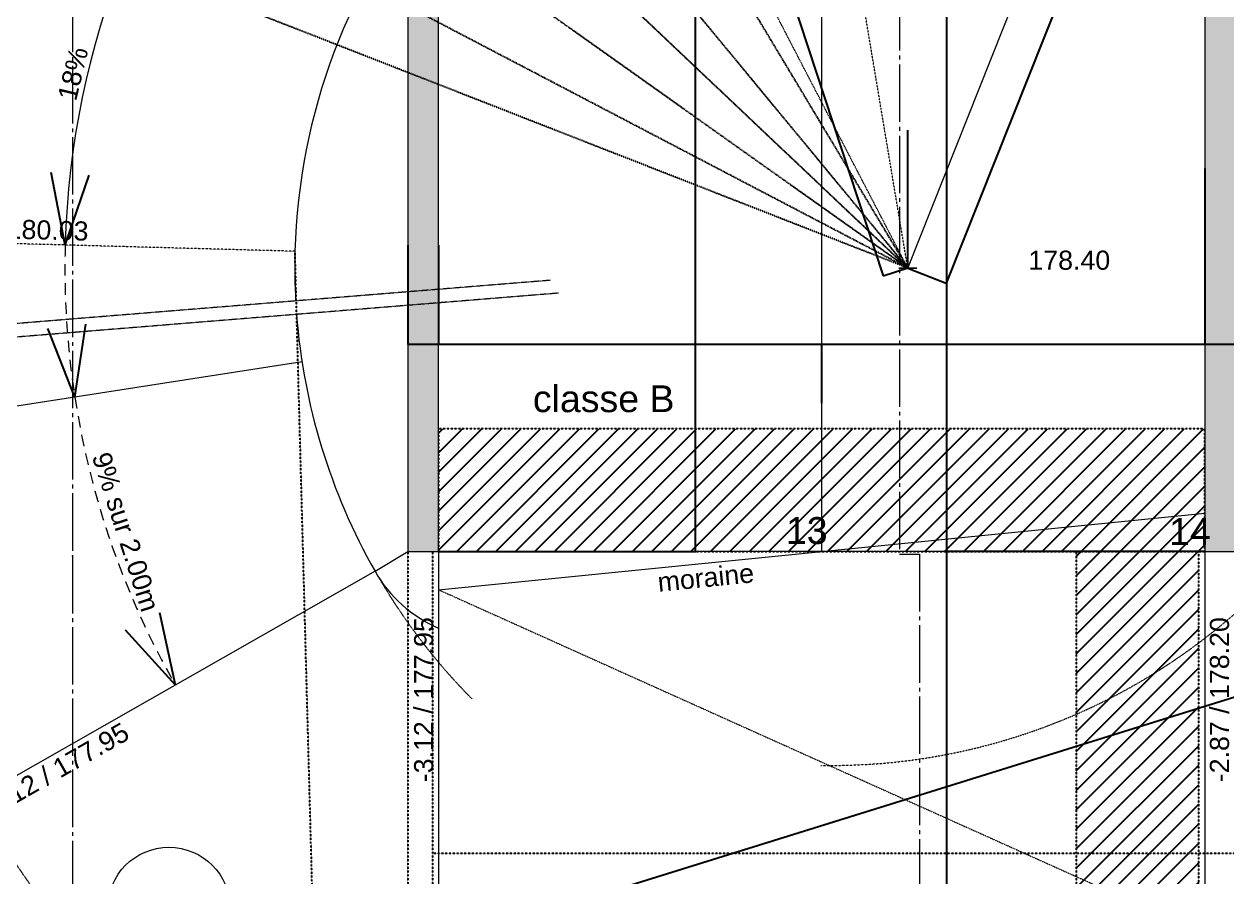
# Model space of a CAD drawing. Header units: centimetres. Extents: x 16433 to 114398, y -50094 to -12305.
# Drawn here: x 56495 to 57280, y -15117 to -14560 of the extents above; entities that cross this region are included whole.
import ezdxf

# ---------------------------------------------------------------- set-up
doc = ezdxf.new("R2010")
doc.units = ezdxf.units.CM
doc.header["$LTSCALE"] = 0.5
for name, pattern in [('Axe 15', [0.88, 0.75, -0.065, 0, -0.065]), ('Mixte 15', [0.93, 0.75, -0.065, 0.05, -0.065]), ('Pointillé 1', [0.09, 0.05, -0.04]), ('Pointillé 1_5', [0.125, 0.075, -0.05]), ('Pointillé 3', [0.25, 0.15, -0.1])]:
    doc.linetypes.add(name, pattern=pattern)
doc.layers.get('0').update_dxf_attribs({"linetype": 'CONTINUOUS'})
doc.layers.get('DEFPOINTS').update_dxf_attribs({"linetype": 'CONTINUOUS'})
for name, color, linetype in [('01_cote_gen', 4, 'CONTINUOUS'), ('01_poch_murs', 253, 'CONTINUOUS'), ('1  Hachures_coupées', 7, 'CONTINUOUS'), ('1  MURS', 7, 'CONTINUOUS'), ('6 COMPL 2D', 7, 'CONTINUOUS'), ('6 Compl 2D 2 Détails', 7, 'CONTINUOUS'), ('6 Traits de Coupes', 7, 'CONTINUOUS'), ('8  TEXTES', 7, 'CONTINUOUS'), ('9  COTATIONS', 7, 'CONTINUOUS')]:
    doc.layers.add(name, color=color, linetype=linetype)
doc.styles.get("Standard").update_dxf_attribs({"font": 'arial.ttf'})
doc.styles.add('STYLE_GENERE_3', font='')
doc.styles.get('STYLE_GENERE_3').set_extended_font_data('Arial Occidental')
doc.dimstyles.new('STYLE_GENERE__2', dxfattribs={"dimtxt": 0.1, "dimasz": 0.095, "dimexe": 0.18, "dimexo": 0, "dimgap": 0.09, "dimtad": 1, "dimtih": 1, "dimtoh": 1, "dimdec": 0, "dimlfac": 100, "dimzin": 0, "dimdsep": 46, "dimtxsty": 'STYLE_GENERE_3', "dimblk": 'ARROWHEAD_7', "dimblk1": 'ARROWHEAD_7', "dimblk2": 'ARROWHEAD_7', "dimcen": 0.09, "dimclrd": 7, "dimclre": 7, "dimclrt": 256, "dimadec": 1, "dimazin": 0, "dimtfac": 1, "dimtdec": 4, "dimtmove": 0, "dimatfit": 3, "dimfxl": 1, "dimtolj": 1, "dimtzin": 0, "dimarcsym": 0})
doc.dimstyles.new('STYLE_GENERE__4', dxfattribs={"dimtxt": 0.1, "dimasz": 0.095, "dimexe": 0.18, "dimexo": 0, "dimgap": 0.09, "dimtad": 1, "dimdec": 0, "dimlfac": 100, "dimzin": 0, "dimdsep": 46, "dimtxsty": 'STYLE_GENERE_3', "dimblk": 'ARROWHEAD_7', "dimblk1": 'ARROWHEAD_7', "dimblk2": 'ARROWHEAD_7', "dimcen": 0.09, "dimclrd": 7, "dimclre": 7, "dimclrt": 256, "dimadec": 1, "dimazin": 0, "dimtfac": 1, "dimtdec": 4, "dimtmove": 0, "dimatfit": 3, "dimfxl": 1, "dimtolj": 1, "dimtzin": 0, "dimarcsym": 0})
doc.dimstyles.new('STYLE_GENERE__5', dxfattribs={"dimtxt": 0.1, "dimasz": 0.095, "dimexe": 0.18, "dimexo": 0, "dimgap": 0.09, "dimtad": 1, "dimdec": 0, "dimlfac": 100, "dimzin": 0, "dimdsep": 46, "dimtxsty": 'STYLE_GENERE_3', "dimblk": 'ARROWHEAD_7', "dimblk1": 'ARROWHEAD_7', "dimblk2": 'ARROWHEAD_7', "dimcen": 0.09, "dimclrd": 7, "dimclre": 7, "dimclrt": 256, "dimadec": 1, "dimazin": 0, "dimtfac": 1, "dimtdec": 4, "dimtmove": 2, "dimatfit": 3, "dimfxl": 1, "dimtolj": 1, "dimtzin": 0, "dimarcsym": 0})
pattern_1 = [(45, (56251.751, -16104.815), (-6.36396, 6.36396), [])]

# ---------------------------------------------------------------- blocks, each defined once
blk = doc.blocks.new('Mur_61_2', base_point=(5.14, 12.0051))
at = {"layer": '1  Hachures_coupées', "linetype": 'Continuous', "lineweight": 0, "true_color": 0x8080c0}
blk.add_hatch(color=163, dxfattribs=at).paths.add_polyline_path([(5.14, 12.0051), (5.14, 16.0052), (4.94, 16.0985), (4.94, 12.0051)], flags=0)
at = {"layer": '1  MURS', "color": 5, "linetype": 'Continuous', "lineweight": 0}
for p, q in [((4.94, 16.0985), (4.94, 12.0051)), ((5.14, 12.0051), (5.14, 16.0052)), ((4.94, 12.0051), (5.14, 12.0051))]:
    blk.add_line(p, q, dxfattribs=at)
blk = doc.blocks.new('Mur_58_2', base_point=(10.34, 12.0052))
at = {"layer": '1  Hachures_coupées', "linetype": 'Continuous', "lineweight": 0, "true_color": 0x8080c0}
blk.add_hatch(color=163, dxfattribs=at).paths.add_polyline_path([(10.34, 12.0052), (10.34, 17.2051), (10.14, 17.0051), (10.14, 12.0052)], flags=0)
at = {"layer": '1  MURS', "color": 5, "linetype": 'Continuous', "lineweight": 0}
for p, q in [((10.34, 12.0052), (10.34, 17.2051)), ((10.14, 17.0051), (10.14, 12.0052)), ((10.14, 12.0052), (10.34, 12.0052))]:
    blk.add_line(p, q, dxfattribs=at)
blk = doc.blocks.new('Arc_175_2', base_point=(8.2015, 13.8552))
at = {"layer": '6 Compl 2D 2 Détails', "linetype": 'Continuous'}
for q in [(2.5904, 13.4614), (2.8388, 13.4892)]:
    blk.add_line((2.7665, 13.0117), q, dxfattribs=at)
at = {"layer": '6 Compl 2D 2 Détails', "color": 194, "linetype": 'Pointillé 3', "lineweight": 0, "true_color": 0x50009f}
blk.add_arc((8.2015, 13.8552), 5.5, 178.43733, 188.82153, dxfattribs=at)
blk = doc.blocks.new('Arc_176_2', base_point=(8.2015, 13.8552))
at = {"layer": '6 Compl 2D 2 Détails', "linetype": 'Continuous'}
for q in [(3.3202, 11.6047), (3.0979, 11.4902)]:
    blk.add_line((3.4226, 11.1327), q, dxfattribs=at)
at = {"layer": '6 Compl 2D 2 Détails', "color": 194, "linetype": 'Pointillé 3', "lineweight": 0, "true_color": 0x50009f}
blk.add_arc((8.2015, 13.8552), 5.5, 188.82153, 209.66948, dxfattribs=at)
blk = doc.blocks.new('Arc_96_2', base_point=(8.2015, 13.8552))
at = {"layer": '6 Compl 2D 2 Détails', "linetype": 'Continuous'}
for q in [(2.6113, 14.4792), (2.8607, 14.4618)]:
    blk.add_line((2.7035, 14.0052), q, dxfattribs=at)
at = {"layer": '6 Compl 2D 2 Détails', "color": 194, "linetype": 'Continuous', "lineweight": 0, "true_color": 0x50009f}
blk.add_arc((8.2015, 13.8552), 5.5, 99.50283, 178.43733, dxfattribs=at)
blk = doc.blocks.new('ARROWHEAD_7')
at = {"color": 0, "linetype": 'Continuous', "lineweight": 0}
for p, q in [((0, 0), (-1, 0)), ((-0.25, 0), (0.25, 0)), ((0, -0.25), (0, 0.25))]:
    blk.add_line(p, q, dxfattribs=at)
blk.add_circle((0, 0), 0.25, dxfattribs=at)
blk = doc.blocks.new('*D676')
at = {"layer": '9  COTATIONS', "color": 7, "linetype": 'Continuous', "lineweight": -2, "transparency": 16777216}
for p, q in [((56745.75, -14704.3), (56745.75, -14769.28)), ((56765.75, -14704.3), (56765.75, -14769.28)), ((56745.85, -14769.1), (56765.66, -14769.1))]:
    blk.add_line(p, q, dxfattribs=at)
at = {"layer": 'DEFPOINTS', "color": 0, "linetype": 'Continuous', "transparency": 16777216}
for p in [(56745.75, -14704.3), (56765.75, -14704.3), (56765.75, -14769.1)]:
    blk.add_point(p, dxfattribs=at)
at = {"layer": '9  COTATIONS', "color": 7, "linetype": 'Continuous', "lineweight": -2, "transparency": 16777216, "xscale": 0.095, "yscale": 0.095, "zscale": 0.095, "rotation": 180}
blk.add_blockref('ARROWHEAD_7', (56745.75, -14769.1), dxfattribs=at)
at = {"layer": '9  COTATIONS', "color": 7, "linetype": 'Continuous', "lineweight": -2, "transparency": 16777216, "xscale": 0.095, "yscale": 0.095, "zscale": 0.095}
blk.add_blockref('ARROWHEAD_7', (56765.75, -14769.1), dxfattribs=at)
at = {"layer": '9  COTATIONS', "color": 194, "linetype": 'Continuous', "true_color": 0x50009f, "transparency": 16777216, "insert": (56755.75, -14768.96), "char_height": 0.1, "attachment_point": 5, "style": 'STYLE_GENERE_3'}
blk.add_mtext('\\A1;2000', dxfattribs=at)
blk = doc.blocks.new('*D677')
at = {"layer": '9  COTATIONS', "color": 7, "linetype": 'Continuous', "lineweight": -2, "transparency": 16777216}
for p, q in [((56765.75, -14704.3), (56765.75, -14769.28)), ((56765.85, -14769.1), (57015.76, -14769.1)), ((57015.85, -14807.62), (57015.85, -14768.92))]:
    blk.add_line(p, q, dxfattribs=at)
at = {"layer": 'DEFPOINTS', "color": 0, "linetype": 'Continuous', "transparency": 16777216}
for p in [(56765.75, -14704.3), (57015.85, -14769.1), (57015.85, -14807.62)]:
    blk.add_point(p, dxfattribs=at)
at = {"layer": '9  COTATIONS', "color": 7, "linetype": 'Continuous', "lineweight": -2, "transparency": 16777216, "xscale": 0.095, "yscale": 0.095, "zscale": 0.095, "rotation": 180}
blk.add_blockref('ARROWHEAD_7', (56765.75, -14769.1), dxfattribs=at)
at = {"layer": '9  COTATIONS', "color": 7, "linetype": 'Continuous', "lineweight": -2, "transparency": 16777216, "xscale": 0.095, "yscale": 0.095, "zscale": 0.095}
blk.add_blockref('ARROWHEAD_7', (57015.85, -14769.1), dxfattribs=at)
at = {"layer": '9  COTATIONS', "color": 194, "linetype": 'Continuous', "true_color": 0x50009f, "transparency": 16777216, "insert": (56890.8, -14768.96), "char_height": 0.1, "attachment_point": 5, "style": 'STYLE_GENERE_3'}
blk.add_mtext('\\A1;25010', dxfattribs=at)
blk = doc.blocks.new('*D678')
at = {"layer": '9  COTATIONS', "color": 7, "linetype": 'Continuous', "lineweight": -2, "transparency": 16777216}
for p, q in [((57265.75, -14654.3), (57265.75, -14769.28)), ((57015.85, -14807.62), (57015.85, -14768.92)), ((57015.95, -14769.1), (57265.66, -14769.1))]:
    blk.add_line(p, q, dxfattribs=at)
at = {"layer": 'DEFPOINTS', "color": 0, "linetype": 'Continuous', "transparency": 16777216}
for p in [(57265.75, -14654.3), (57265.75, -14769.1), (57015.85, -14807.62)]:
    blk.add_point(p, dxfattribs=at)
at = {"layer": '9  COTATIONS', "color": 7, "linetype": 'Continuous', "lineweight": -2, "transparency": 16777216, "xscale": 0.095, "yscale": 0.095, "zscale": 0.095, "rotation": 180}
blk.add_blockref('ARROWHEAD_7', (57015.85, -14769.1), dxfattribs=at)
at = {"layer": '9  COTATIONS', "color": 7, "linetype": 'Continuous', "lineweight": -2, "transparency": 16777216, "xscale": 0.095, "yscale": 0.095, "zscale": 0.095}
blk.add_blockref('ARROWHEAD_7', (57265.75, -14769.1), dxfattribs=at)
at = {"layer": '9  COTATIONS', "color": 194, "linetype": 'Continuous', "true_color": 0x50009f, "transparency": 16777216, "insert": (57140.8, -14768.96), "char_height": 0.1, "attachment_point": 5, "style": 'STYLE_GENERE_3'}
blk.add_mtext('\\A1;24990', dxfattribs=at)
blk = doc.blocks.new('*D679')
at = {"layer": '9  COTATIONS', "color": 7, "linetype": 'Continuous', "lineweight": -2, "transparency": 16777216}
for p, q in [((57265.75, -14654.3), (57265.75, -14769.28)), ((57285.75, -14654.3), (57285.75, -14769.28)), ((57265.85, -14769.1), (57285.66, -14769.1))]:
    blk.add_line(p, q, dxfattribs=at)
at = {"layer": 'DEFPOINTS', "color": 0, "linetype": 'Continuous', "transparency": 16777216}
for p in [(57265.75, -14654.3), (57285.75, -14654.3), (57285.75, -14769.1)]:
    blk.add_point(p, dxfattribs=at)
at = {"layer": '9  COTATIONS', "color": 7, "linetype": 'Continuous', "lineweight": -2, "transparency": 16777216, "xscale": 0.095, "yscale": 0.095, "zscale": 0.095, "rotation": 180}
blk.add_blockref('ARROWHEAD_7', (57265.75, -14769.1), dxfattribs=at)
at = {"layer": '9  COTATIONS', "color": 7, "linetype": 'Continuous', "lineweight": -2, "transparency": 16777216, "xscale": 0.095, "yscale": 0.095, "zscale": 0.095}
blk.add_blockref('ARROWHEAD_7', (57285.75, -14769.1), dxfattribs=at)
at = {"layer": '9  COTATIONS', "color": 194, "linetype": 'Continuous', "true_color": 0x50009f, "transparency": 16777216, "insert": (57275.75, -14768.96), "char_height": 0.1, "attachment_point": 5, "style": 'STYLE_GENERE_3'}
blk.add_mtext('\\A1;2000', dxfattribs=at)
blk = doc.blocks.new('*D687')
at = {"layer": '9  COTATIONS', "color": 7, "linetype": 'Continuous', "lineweight": -2, "transparency": 16777216}
for p, q in [((57219.95, -14347.71), (57245.06, -14357.71)), ((57244.85, -14357.73), (57096.87, -14729.15)), ((57071.9, -14719.3), (57097.01, -14729.3))]:
    blk.add_line(p, q, dxfattribs=at)
at = {"layer": 'DEFPOINTS', "color": 0, "linetype": 'Continuous', "transparency": 16777216}
for p in [(57219.95, -14347.71), (57071.9, -14719.3), (57096.84, -14729.23)]:
    blk.add_point(p, dxfattribs=at)
at = {"layer": '9  COTATIONS', "color": 7, "linetype": 'Continuous', "lineweight": -2, "transparency": 16777216, "xscale": 0.095, "yscale": 0.095, "zscale": 0.095}
for p, rotation in [((57244.89, -14357.64), 68.27652571938735), ((57096.84, -14729.23), 248.2765257193873)]:
    blk.add_blockref('ARROWHEAD_7', p, dxfattribs=dict(at, rotation=rotation))
at = {"layer": '9  COTATIONS', "color": 194, "linetype": 'Continuous', "true_color": 0x50009f, "transparency": 16777216, "insert": (57170.73, -14543.39), "char_height": 0.1, "attachment_point": 5, "rotation": 68.27653, "style": 'STYLE_GENERE_3'}
blk.add_mtext('\\A1;40000', dxfattribs=at)
blk = doc.blocks.new('*D688')
at = {"layer": '9  COTATIONS', "color": 7, "linetype": 'Continuous', "lineweight": -2, "transparency": 16777216}
for p, q in [((56853.18, -14054.34), (56837.22, -14059.6)), ((57056.08, -14724.4), (56837.42, -14059.63)), ((57071.9, -14719.3), (57055.94, -14724.55))]:
    blk.add_line(p, q, dxfattribs=at)
at = {"layer": 'DEFPOINTS', "color": 0, "linetype": 'Continuous', "transparency": 16777216}
for p in [(56853.18, -14054.34), (56837.39, -14059.54), (57071.9, -14719.3)]:
    blk.add_point(p, dxfattribs=at)
at = {"layer": '9  COTATIONS', "color": 7, "linetype": 'Continuous', "lineweight": -2, "transparency": 16777216, "xscale": 0.095, "yscale": 0.095, "zscale": 0.095}
for p, rotation in [((56837.39, -14059.54), 108.207055415), ((57056.11, -14724.49), 288.207055415)]:
    blk.add_blockref('ARROWHEAD_7', p, dxfattribs=dict(at, rotation=rotation))
at = {"layer": '9  COTATIONS', "color": 194, "linetype": 'Continuous', "true_color": 0x50009f, "transparency": 16777216, "insert": (56946.88, -14391.97), "char_height": 0.1, "attachment_point": 5, "rotation": 288.20706, "style": 'STYLE_GENERE_3'}
blk.add_mtext('\\A1;70000', dxfattribs=at)
blk = doc.blocks.new('*D717')
at = {"layer": '9  COTATIONS', "color": 7, "linetype": 'Continuous', "lineweight": -2, "transparency": 16777216}
for p, q in [((57265.75, -14904.31), (57097.19, -14904.31)), ((57097.37, -15404.2), (57097.37, -14904.4)), ((57181.75, -15404.3), (57097.19, -15404.3))]:
    blk.add_line(p, q, dxfattribs=at)
at = {"layer": 'DEFPOINTS', "color": 0, "linetype": 'Continuous', "transparency": 16777216}
for p in [(57097.37, -14904.31), (57265.75, -14904.31), (57181.75, -15404.3)]:
    blk.add_point(p, dxfattribs=at)
at = {"layer": '9  COTATIONS', "color": 7, "linetype": 'Continuous', "lineweight": -2, "transparency": 16777216, "xscale": 0.095, "yscale": 0.095, "zscale": 0.095}
for p, rotation in [((57097.37, -14904.31), 90), ((57097.37, -15404.3), 270)]:
    blk.add_blockref('ARROWHEAD_7', p, dxfattribs=dict(at, rotation=rotation))
at = {"layer": '9  COTATIONS', "color": 194, "linetype": 'Continuous', "true_color": 0x50009f, "transparency": 16777216, "insert": (57097.23, -15154.3), "char_height": 0.1, "attachment_point": 5, "rotation": 90, "style": 'STYLE_GENERE_3'}
blk.add_mtext('\\A1;49999', dxfattribs=at)
blk = doc.blocks.new('*D718')
at = {"layer": '9  COTATIONS', "color": 7, "linetype": 'Continuous', "lineweight": -2, "transparency": 16777216}
for p, q in [((57085.39, -14404.31), (57097.55, -14404.31)), ((57097.37, -14904.21), (57097.37, -14404.4)), ((57265.75, -14904.31), (57097.19, -14904.31))]:
    blk.add_line(p, q, dxfattribs=at)
at = {"layer": 'DEFPOINTS', "color": 0, "linetype": 'Continuous', "transparency": 16777216}
for p in [(57085.39, -14404.31), (57097.37, -14404.31), (57265.75, -14904.31)]:
    blk.add_point(p, dxfattribs=at)
at = {"layer": '9  COTATIONS', "color": 7, "linetype": 'Continuous', "lineweight": -2, "transparency": 16777216, "xscale": 0.095, "yscale": 0.095, "zscale": 0.095}
for p, rotation in [((57097.37, -14404.31), 90), ((57097.37, -14904.31), 270)]:
    blk.add_blockref('ARROWHEAD_7', p, dxfattribs=dict(at, rotation=rotation))
at = {"layer": '9  COTATIONS', "color": 194, "linetype": 'Continuous', "true_color": 0x50009f, "transparency": 16777216, "insert": (57097.23, -14654.31), "char_height": 0.1, "attachment_point": 5, "rotation": 90, "style": 'STYLE_GENERE_3'}
blk.add_mtext('\\A1;50000', dxfattribs=at)
blk = doc.blocks.new('*D724')
at = {"layer": '9  COTATIONS', "color": 7, "linetype": 'Continuous', "lineweight": -2, "transparency": 16777216}
for p, q in [((56765.75, -14504.3), (56933.65, -14504.3)), ((56933.47, -14904.21), (56933.47, -14504.39)), ((56765.75, -14904.31), (56933.65, -14904.31))]:
    blk.add_line(p, q, dxfattribs=at)
at = {"layer": 'DEFPOINTS', "color": 0, "linetype": 'Continuous', "transparency": 16777216}
for p in [(56765.75, -14504.3), (56933.47, -14504.3), (56765.75, -14904.31)]:
    blk.add_point(p, dxfattribs=at)
at = {"layer": '9  COTATIONS', "color": 7, "linetype": 'Continuous', "lineweight": -2, "transparency": 16777216, "xscale": 0.095, "yscale": 0.095, "zscale": 0.095}
for p, rotation in [((56933.47, -14504.3), 90), ((56933.47, -14904.31), 270)]:
    blk.add_blockref('ARROWHEAD_7', p, dxfattribs=dict(at, rotation=rotation))
at = {"layer": '9  COTATIONS', "color": 194, "linetype": 'Continuous', "true_color": 0x50009f, "transparency": 16777216, "insert": (56933.33, -14704.3), "char_height": 0.1, "attachment_point": 5, "rotation": 90, "style": 'STYLE_GENERE_3'}
blk.add_mtext('\\A1;40001', dxfattribs=at)
blk = doc.blocks.new('Plan de coupe_3_2', base_point=(8.1471, 25.664))
at = {"layer": '6 Traits de Coupes', "color": 142, "linetype": 'Mixte 15', "lineweight": 0, "true_color": 0x009de0}
for p, q in [((8.1471, 25.414), (8.1471, 11.9878)), ((8.1471, 11.9878), (8.2792, 11.9878)), ((8.2792, 11.9878), (8.2792, 0.0532))]:
    blk.add_line(p, q, dxfattribs=at)
blk = doc.blocks.new('Plan de coupe_5_2', base_point=(2.7515, 25.6543))
at = {"layer": '6 Traits de Coupes', "color": 142, "linetype": 'Mixte 15', "lineweight": 0, "true_color": 0x009de0}
for p, q in [((2.7515, 25.4043), (2.7515, 11.9759)), ((2.7515, 11.9759), (2.7515, 0.0435))]:
    blk.add_line(p, q, dxfattribs=at)
blk.add_point((2.7515, 11.9759), dxfattribs=at)

msp = doc.modelspace()

# ---------------------------------------------------------------- hatches: boundary and pattern name
at = {"layer": '1  Hachures_coupées', "linetype": 'Continuous'}
h = msp.add_hatch(dxfattribs=at)
h.set_pattern_fill('BLOC_THERMIQUE_0002', color=256, scale=100, style=0, pattern_type=2)
h.set_pattern_definition(pattern_1)
h.paths.add_polyline_path([(56765.751, -14824.31), (56765.751, -14904.306), (57265.751, -14904.306), (57265.751, -14824.31)])
h = msp.add_hatch(dxfattribs=at)
h.set_pattern_fill('BLOC_THERMIQUE_0002', color=256, scale=100, style=0, pattern_type=2)
h.set_pattern_definition(pattern_1)
h.paths.add_polyline_path([(57181.751, -15404.3), (57261.751, -15404.3), (57261.751, -14904.3), (57181.751, -14904.3)])

# ---------------------------------------------------------------- linework, layer by layer
at = {"layer": '01_cote_gen'}
msp.add_line((57071.9, -14719.298), (57071.9, -14629.234), dxfattribs=at)
at = {"layer": '01_poch_murs'}
msp.add_line((37832.394, -21056.715), (64082.109, -12882.714), dxfattribs=at)
at = {"layer": '1  Hachures_coupées', "linetype": 'Pointillé 1', "flags": 128}
for points in [[(56765.751, -14824.31), (56765.751, -14904.306), (57265.751, -14904.306), (57265.751, -14824.31)], [(57181.751, -15404.3), (57261.751, -15404.3), (57261.751, -14904.3), (57181.751, -14904.3)]]:
    msp.add_lwpolyline(points, close=True, dxfattribs=at)
at = {"layer": '6 COMPL 2D', "color": 194, "linetype": 'Pointillé 3', "lineweight": 0, "true_color": 0x50009f}
for p, q in [((57071.9, -14719.298), (56956.332, -14028.904)), ((57071.9, -14719.298), (56737.196, -14074.301)), ((56672.048, -14708.39), (56372.16, -14700.209))]:
    msp.add_line(p, q, dxfattribs=at)
at = {"layer": '6 COMPL 2D', "linetype": 'Pointillé 1_5'}
for p, q in [((57071.9, -14719.298), (56711.887, -14118.973)), ((57071.9, -14719.298), (56626.147, -14179.572)), ((57071.9, -14719.298), (56563.562, -14238.057)), ((57071.9, -14719.298), (56501.14, -14314.041)), ((57071.9, -14719.298), (56451.679, -14394.758)), ((57071.9, -14719.298), (56419.997, -14464.302)), ((56684.869, -15183.24), (56672.048, -14708.39)), ((56745.751, -14904.3), (56745.751, -15764.305)), ((56761.751, -14904.3), (56761.751, -15904.302)), ((56761.751, -15101.303), (57350.751, -15101.303))]:
    msp.add_line(p, q, dxfattribs=at)
at = {"layer": '6 COMPL 2D', "color": 18, "linetype": 'Continuous', "lineweight": 0}
for p, q in [((57071.9, -14719.298), (57071.9, -14713.386)), ((57065.987, -14719.298), (57077.812, -14719.298)), ((57077.812, -14719.298), (57065.987, -14719.298))]:
    msp.add_line(p, q, dxfattribs=at)
at = {"layer": '6 COMPL 2D', "color": 194, "linetype": 'Continuous', "lineweight": 0, "true_color": 0x50009f}
for p, q in [((56676.631, -14780.641), (56380.18, -14826.648)), ((56765.751, -14929.3), (57265.751, -14879.3))]:
    msp.add_line(p, q, dxfattribs=at)
at = {"layer": '6 COMPL 2D', "color": 18, "linetype": 'Continuous', "lineweight": 0}
msp.add_circle((56589.81, -15137.425), 40, dxfattribs=at)
at = {"layer": '6 COMPL 2D', "color": 194, "linetype": 'Continuous', "lineweight": 0, "true_color": 0x50009f}
for centre, radius, start, end in [((57071.9, -14719.298), 400, 140.395029, 178.437331), ((57071.9, -14719.298), 400, 178.437331, 183.081364), ((57071.9, -14719.298), 400, 184.341525, 209.669484), ((56799.213, -14875.181), 85.904, 209.358357, 247.075409)]:
    msp.add_arc(centre, radius, start, end, dxfattribs=at)
at = {"layer": '6 COMPL 2D', "color": 194, "linetype": 'Pointillé 3', "lineweight": 0, "true_color": 0x50009f}
for centre, radius, start, end in [((57021.767, -14644.017), 400, 269.062676, 0), ((57021.767, -14644.017), 700, 269.848894, 0), ((57071.9, -14719.298), 400, 209.669484, 224.654123), ((57071.9, -14719.298), 700, 209.669484, 231.931565)]:
    msp.add_arc(centre, radius, start, end, dxfattribs=at)
at = {"layer": '6 Compl 2D 2 Détails', "color": 194, "linetype": 'Continuous', "lineweight": 0, "true_color": 0x50009f}
for p, q in [((57071.9, -14719.298), (57330.989, -14069.012)), ((56724.341, -14917.297), (56745.751, -14904.306)), ((56765.751, -14904.3), (56765.751, -15404.3)), ((57265.751, -14904.3), (57265.751, -15404.3)), ((56724.341, -14917.297), (56463.673, -15065.796))]:
    msp.add_line(p, q, dxfattribs=at)
at = {"layer": '6 Compl 2D 2 Détails', "color": 18, "linetype": 'Continuous', "lineweight": 0}
for p, q in [((57015.751, -14904.3), (57015.751, -14404.3)), ((57265.751, -14904.306), (56765.751, -14904.306))]:
    msp.add_line(p, q, dxfattribs=at)
at = {"layer": '6 Compl 2D 2 Détails', "color": 18, "linetype": 'Axe 15', "lineweight": 0}
for p, q in [((56838.602, -14727.327), (56266.978, -14773.688)), ((56844.054, -14735.71), (56272.43, -14782.071))]:
    msp.add_line(p, q, dxfattribs=at)
at = {"layer": '6 Compl 2D 2 Détails', "color": 194, "linetype": 'Pointillé 3', "lineweight": 0, "true_color": 0x50009f}
msp.add_line((56765.751, -14929.3), (57265.751, -15154.3), dxfattribs=at)

# ---------------------------------------------------------------- block references
at = {"layer": '1  MURS', "color": 5, "lineweight": 0, "xscale": 100, "yscale": 100, "zscale": 100}
for name, p in [('Mur_58_2', (57285.751, -14904.296)), ('Mur_61_2', (56765.751, -14904.306))]:
    msp.add_blockref(name, p, dxfattribs=at)
at = {"layer": '6 Compl 2D 2 Détails', "color": 194, "linetype": 'Continuous', "lineweight": 0, "true_color": 0x50009f, "xscale": 100, "yscale": 100, "zscale": 100}
msp.add_blockref('Arc_96_2', (57071.9, -14719.298), dxfattribs=at)
at = {"layer": '6 Compl 2D 2 Détails', "color": 194, "linetype": 'Pointillé 3', "lineweight": 0, "true_color": 0x50009f, "xscale": 100, "yscale": 100, "zscale": 100}
for name in ['Arc_175_2', 'Arc_176_2']:
    msp.add_blockref(name, (57071.9, -14719.298), dxfattribs=at)
at = {"layer": '6 Traits de Coupes', "color": 142, "lineweight": 0, "true_color": 0x009de0, "xscale": 100, "yscale": 100, "zscale": 100}
for name, p in [('Plan de coupe_5_2', (56526.9, -13539.38)), ('Plan de coupe_3_2', (57066.456, -13538.416))]:
    msp.add_blockref(name, p, dxfattribs=at)

# ---------------------------------------------------------------- texts
at = {"layer": '8  TEXTES', "linetype": 'Continuous', "char_height": 12.5, "attachment_point": 7}
for s, insert, rotation in [('{18%}', (56529.31, -14610.923), 76.505063), ('{9% sur 2.00m}', (56539.19, -14842.195), 287.708263), ('{moraine}', (56909.345, -14930.858), 5.710593)]:
    msp.add_mtext(s, dxfattribs=dict(at, insert=insert, rotation=rotation))
at = {"layer": '8  TEXTES', "color": 18, "linetype": 'Continuous', "lineweight": 0, "char_height": 12.5, "attachment_point": 7}
for s, insert, rotation in [('{-1.04 / 180.03}', (56429.421, -14698.736), 358.437416), ('{-3.12 / 177.95}', (56762.442, -15054.968), 90), ('{-2.87 / 178.20}', (57281.728, -15054.968), 90), ('{-3.12 / 177.95}', (56471.581, -15079.678), 29.669484)]:
    msp.add_mtext(s, dxfattribs=dict(at, insert=insert, rotation=rotation))
at = {"layer": '8  TEXTES', "linetype": 'Continuous', "attachment_point": 7}
for s, insert, char_height in [('{178.40}', (57150.624, -14720.627), 12.5), ('{classe B}', (56827.298, -14813.632), 17.5), ('{13}', (56992.391, -14899.667), 17.5), ('{14}', (57242.391, -14900.052), 17.5)]:
    msp.add_mtext(s, dxfattribs=dict(at, insert=insert, char_height=char_height))

# ---------------------------------------------------------------- dimensions: what is measured, and where the dimension line sits
at = {"layer": '9  COTATIONS', "linetype": 'Continuous'}
for base, p1, p2, angle, dimstyle, picture, middle in [((56837.392, -14059.539), (57071.9, -14719.298), (56853.183, -14054.345), 108.207055, 'STYLE_GENERE__5', '*D688', (56946.883, -14391.972)), ((57096.839, -14729.235), (57219.95, -14347.706), (57071.9, -14719.298), 248.276526, 'STYLE_GENERE__4', '*D687', (57170.734, -14543.387)), ((57097.371, -14404.31), (57265.751, -14904.306), (57085.388, -14404.31), 90, 'STYLE_GENERE__4', '*D718', (57097.231, -14654.308)), ((56933.474, -14504.3), (56765.751, -14904.306), (56765.751, -14504.3), 90, 'STYLE_GENERE__4', '*D724', (56933.334, -14704.303)), ((57097.371, -14904.306), (57181.751, -15404.3), (57265.751, -14904.306), 90, 'STYLE_GENERE__4', '*D717', (57097.231, -15154.303))]:
    dim = msp.add_linear_dim(base=base, p1=p1, p2=p2, angle=angle, dimstyle=dimstyle, dxfattribs=at)
    dim.commit()
    dim.dimension.update_dxf_attribs({"geometry": picture, "text_midpoint": middle})
for base, p1, p2, picture, middle in [((57265.751, -14769.104), (57015.851, -14807.615), (57265.751, -14654.303), '*D678', (57140.801, -14768.964)), ((57285.751, -14769.104), (57265.751, -14654.303), (57285.751, -14654.303), '*D679', (57275.751, -14768.964)), ((56765.751, -14769.104), (56745.751, -14704.303), (56765.751, -14704.303), '*D676', (56755.751, -14768.964)), ((57015.851, -14769.104), (56765.751, -14704.303), (57015.851, -14807.615), '*D677', (56890.801, -14768.964))]:
    dim = msp.add_linear_dim(base=base, p1=p1, p2=p2, dimstyle='STYLE_GENERE__2', dxfattribs=at)
    dim.commit()
    dim.dimension.update_dxf_attribs({"geometry": picture, "text_midpoint": middle})

doc.saveas('drawing.dxf')
